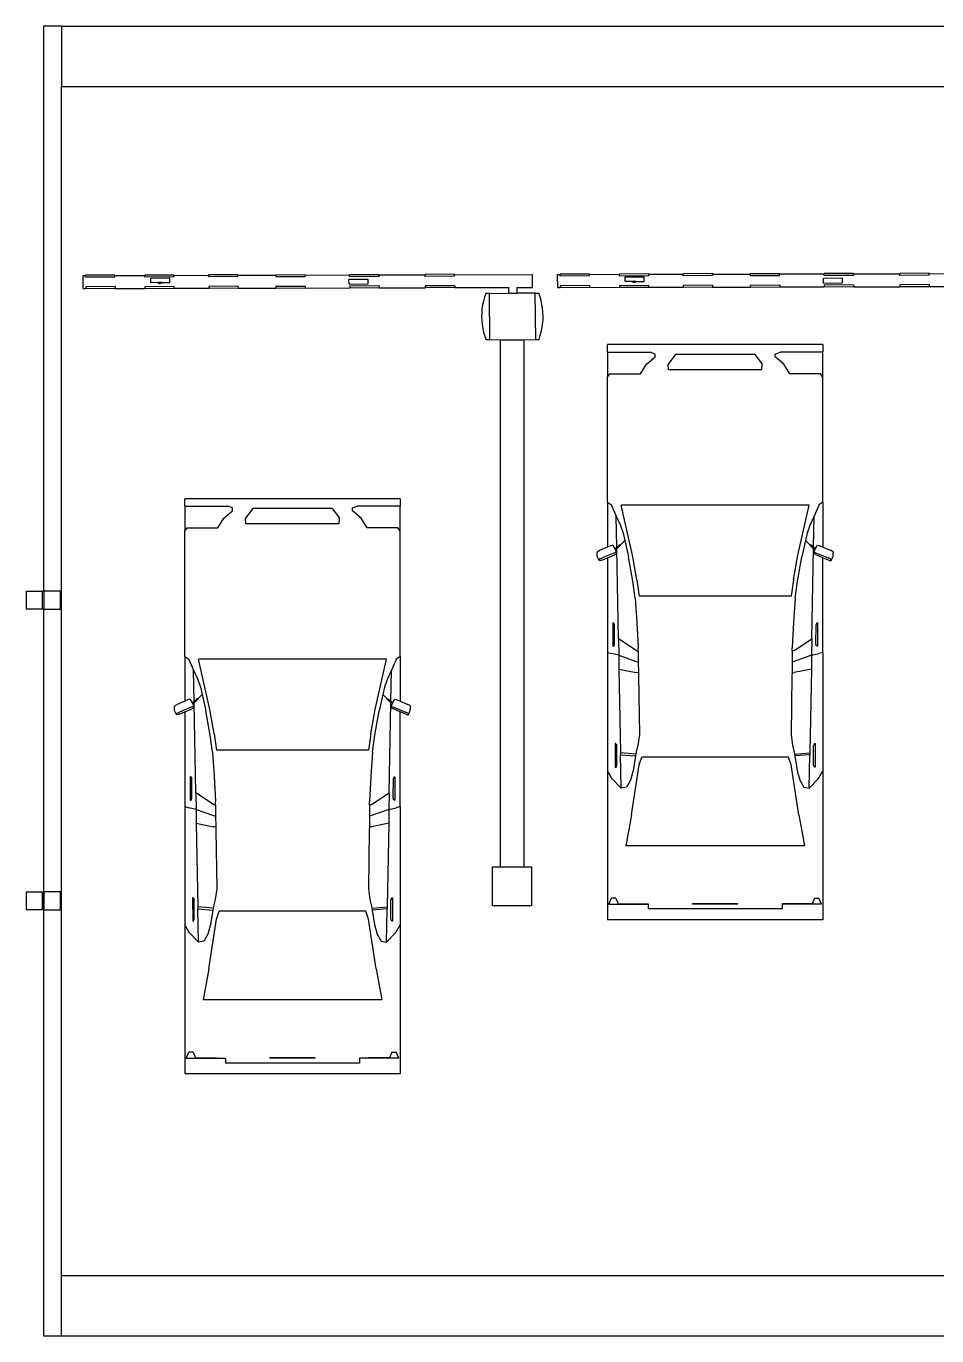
# Model space of a CAD drawing. Header units: millimetres. Extents: x 44692 to 659456, y -26273 to 96111.
# Drawn here: x 211537.07 to 211544.65, y 96099.66 to 96110.56 of the extents above; entities that cross this region are included whole.
import ezdxf

# ---------------------------------------------------------------- set-up
doc = ezdxf.new("R2010")
doc.units = ezdxf.units.MM
doc.header["$LTSCALE"] = 100
doc.layers.add('Edges', color=7, linetype='Continuous')

# ---------------------------------------------------------------- blocks, each defined once
blk = doc.blocks.new('secutiry checkpoint guard house pl')
at = {"layer": 'Edges'}
for p, q in [((14.702, 30.354), (14.552, 30.354)), ((14.552, 30.354), (14.552, 25.653)), ((14.702, 30.354), (29.498, 30.354)), ((14.702, 30.354), (14.702, 29.854)), ((14.702, 29.854), (29.498, 29.854)), ((14.702, 19.958), (14.702, 29.854)), ((14.881, 28.28), (14.902, 28.28)), ((14.882, 28.172), (14.881, 28.28)), ((15.146, 28.284), (14.902, 28.282)), ((14.902, 28.282), (14.902, 28.28)), ((14.902, 28.265), (14.902, 28.28)), ((15.146, 28.267), (14.902, 28.265)), ((15.146, 28.28), (15.146, 28.284)), ((15.146, 28.28), (15.395, 28.281)), ((15.146, 28.267), (15.146, 28.28)), ((15.639, 28.284), (15.395, 28.282)), ((15.395, 28.282), (15.395, 28.281)), ((15.395, 28.281), (15.395, 28.266)), ((15.64, 28.268), (15.395, 28.266)), ((15.444, 28.259), (15.602, 28.26)), ((15.444, 28.22), (15.444, 28.259)), ((15.533, 28.221), (15.603, 28.222)), ((15.603, 28.222), (15.602, 28.26)), ((15.64, 28.281), (15.639, 28.284)), ((15.64, 28.281), (15.925, 28.282)), ((15.64, 28.268), (15.64, 28.281)), ((16.17, 28.287), (15.925, 28.285)), ((15.925, 28.285), (15.925, 28.282)), ((15.925, 28.268), (15.925, 28.282)), ((16.17, 28.271), (15.925, 28.268)), ((16.17, 28.287), (16.17, 28.283)), ((16.17, 28.283), (16.484, 28.283)), ((16.17, 28.271), (16.17, 28.283)), ((16.729, 28.286), (16.484, 28.284)), ((16.484, 28.284), (16.484, 28.283)), ((16.484, 28.283), (16.485, 28.268)), ((16.729, 28.27), (16.485, 28.268)), ((16.729, 28.284), (16.729, 28.286)), ((16.729, 28.284), (17.099, 28.285)), ((16.729, 28.27), (16.729, 28.284)), ((17.252, 28.248), (17.093, 28.247)), ((17.094, 28.208), (17.093, 28.247)), ((17.343, 28.289), (17.099, 28.287)), ((17.099, 28.287), (17.099, 28.285)), ((17.099, 28.271), (17.099, 28.285)), ((17.344, 28.273), (17.099, 28.271)), ((17.252, 28.21), (17.252, 28.248)), ((17.344, 28.285), (17.343, 28.289)), ((17.344, 28.285), (17.728, 28.286)), ((17.344, 28.273), (17.344, 28.285)), ((17.972, 28.291), (17.728, 28.289)), ((17.728, 28.289), (17.728, 28.286)), ((17.728, 28.272), (17.728, 28.286)), ((17.972, 28.275), (17.728, 28.272)), ((17.972, 28.291), (17.972, 28.287)), ((17.972, 28.287), (18.62, 28.288)), ((17.972, 28.275), (17.972, 28.287)), ((18.62, 28.18), (18.62, 28.288)), ((18.829, 28.289), (18.85, 28.289)), ((18.83, 28.181), (18.829, 28.289)), ((19.094, 28.292), (18.85, 28.29)), ((18.85, 28.29), (18.85, 28.289)), ((18.85, 28.274), (18.85, 28.289)), ((19.094, 28.276), (18.85, 28.274)), ((19.094, 28.289), (19.094, 28.292)), ((19.094, 28.289), (19.343, 28.29)), ((19.094, 28.276), (19.094, 28.289)), ((19.588, 28.293), (19.343, 28.291)), ((19.343, 28.291), (19.343, 28.29)), ((19.343, 28.29), (19.343, 28.275)), ((19.588, 28.277), (19.343, 28.275)), ((19.392, 28.268), (19.55, 28.269)), ((19.392, 28.229), (19.392, 28.268)), ((19.453, 28.23), (19.392, 28.229)), ((19.454, 28.228), (19.453, 28.23)), ((19.481, 28.23), (19.453, 28.23)), ((19.457, 28.225), (19.454, 28.228)), ((19.46, 28.222), (19.457, 28.225)), ((19.464, 28.221), (19.46, 28.222)), ((19.468, 28.221), (19.464, 28.221)), ((19.473, 28.222), (19.468, 28.221)), ((19.476, 28.224), (19.473, 28.222)), ((19.479, 28.227), (19.476, 28.224)), ((19.481, 28.23), (19.479, 28.227)), ((19.481, 28.23), (19.551, 28.23)), ((19.551, 28.23), (19.55, 28.269)), ((19.588, 28.29), (19.588, 28.293)), ((19.588, 28.29), (19.873, 28.291)), ((19.588, 28.277), (19.588, 28.29)), ((20.118, 28.296), (19.873, 28.294)), ((19.873, 28.294), (19.873, 28.291)), ((19.874, 28.277), (19.873, 28.291)), ((20.118, 28.279), (19.874, 28.277)), ((20.118, 28.296), (20.118, 28.291)), ((20.118, 28.291), (20.433, 28.292)), ((20.118, 28.279), (20.118, 28.291)), ((20.677, 28.295), (20.433, 28.293)), ((20.433, 28.293), (20.433, 28.292)), ((20.433, 28.292), (20.433, 28.276)), ((20.677, 28.278), (20.433, 28.276)), ((20.677, 28.293), (20.677, 28.295)), ((20.677, 28.293), (21.047, 28.294)), ((20.677, 28.278), (20.677, 28.293)), ((21.2, 28.257), (21.041, 28.255)), ((21.042, 28.217), (21.041, 28.255)), ((21.292, 28.298), (21.047, 28.296)), ((21.047, 28.296), (21.047, 28.294)), ((21.047, 28.279), (21.047, 28.294)), ((21.292, 28.281), (21.047, 28.279)), ((21.2, 28.218), (21.2, 28.257)), ((21.292, 28.294), (21.292, 28.298)), ((21.292, 28.294), (21.676, 28.295)), ((21.292, 28.281), (21.292, 28.294)), ((21.92, 28.3), (21.676, 28.298)), ((21.676, 28.298), (21.676, 28.295)), ((21.676, 28.281), (21.676, 28.295)), ((21.92, 28.283), (21.676, 28.281)), ((21.92, 28.3), (21.92, 28.295)), ((21.92, 28.295), (22.165, 28.296)), ((21.92, 28.283), (21.92, 28.295)), ((14.882, 28.172), (14.903, 28.172)), ((15.147, 28.188), (14.903, 28.186)), ((14.903, 28.186), (14.903, 28.172)), ((14.903, 28.169), (14.903, 28.172)), ((15.147, 28.171), (14.903, 28.169)), ((15.147, 28.188), (15.147, 28.173)), ((15.147, 28.171), (15.147, 28.173)), ((15.147, 28.173), (15.396, 28.173)), ((15.64, 28.188), (15.396, 28.186)), ((15.396, 28.186), (15.396, 28.173)), ((15.396, 28.17), (15.396, 28.173)), ((15.64, 28.172), (15.396, 28.17)), ((15.504, 28.221), (15.444, 28.22)), ((15.506, 28.219), (15.504, 28.221)), ((15.533, 28.221), (15.504, 28.221)), ((15.508, 28.216), (15.506, 28.219)), ((15.512, 28.214), (15.508, 28.216)), ((15.516, 28.212), (15.512, 28.214)), ((15.52, 28.212), (15.516, 28.212)), ((15.524, 28.213), (15.52, 28.212)), ((15.528, 28.215), (15.524, 28.213)), ((15.531, 28.218), (15.528, 28.215)), ((15.533, 28.221), (15.531, 28.218)), ((15.64, 28.174), (15.64, 28.188)), ((15.64, 28.174), (15.926, 28.174)), ((15.64, 28.172), (15.64, 28.174)), ((16.17, 28.191), (15.926, 28.189)), ((15.926, 28.189), (15.926, 28.174)), ((16.171, 28.175), (15.926, 28.173)), ((15.926, 28.174), (15.926, 28.173)), ((16.17, 28.191), (16.171, 28.175)), ((16.171, 28.175), (16.485, 28.176)), ((16.171, 28.175), (16.171, 28.175)), ((16.73, 28.19), (16.485, 28.188)), ((16.485, 28.188), (16.485, 28.176)), ((16.485, 28.172), (16.485, 28.176)), ((16.73, 28.174), (16.485, 28.172)), ((16.73, 28.19), (16.73, 28.176)), ((16.73, 28.176), (17.1, 28.177)), ((16.73, 28.174), (16.73, 28.176)), ((17.094, 28.208), (17.252, 28.21)), ((17.344, 28.193), (17.1, 28.191)), ((17.1, 28.191), (17.1, 28.177)), ((17.344, 28.177), (17.1, 28.175)), ((17.1, 28.175), (17.1, 28.177)), ((17.344, 28.193), (17.344, 28.178)), ((17.344, 28.178), (17.728, 28.178)), ((17.344, 28.177), (17.344, 28.178)), ((17.973, 28.195), (17.728, 28.193)), ((17.728, 28.193), (17.728, 28.178)), ((17.728, 28.178), (17.729, 28.177)), ((17.973, 28.179), (17.729, 28.177)), ((17.973, 28.195), (17.973, 28.179)), ((17.973, 28.179), (18.425, 28.18)), ((17.973, 28.179), (17.973, 28.179)), ((18.231, 28.13), (18.22, 28.099)), ((18.259, 28.13), (18.231, 28.13)), ((18.259, 28.13), (18.425, 28.132)), ((18.259, 28.13), (18.262, 27.745)), ((18.425, 28.132), (18.425, 28.18)), ((18.425, 28.18), (18.425, 28.18)), ((18.425, 28.18), (18.426, 28.18)), ((18.425, 28.132), (18.492, 28.132)), ((18.491, 28.18), (18.492, 28.18)), ((18.492, 28.18), (18.62, 28.18)), ((18.492, 28.132), (18.492, 28.18)), ((18.492, 28.18), (18.492, 28.18)), ((18.644, 28.134), (18.492, 28.132)), ((18.647, 27.749), (18.644, 28.134)), ((18.644, 28.134), (18.672, 28.134)), ((18.683, 28.103), (18.672, 28.134)), ((18.83, 28.181), (18.851, 28.181)), ((19.095, 28.197), (18.851, 28.194)), ((18.851, 28.194), (18.851, 28.181)), ((18.851, 28.178), (18.851, 28.181)), ((19.095, 28.18), (18.851, 28.178)), ((19.095, 28.197), (19.095, 28.181)), ((19.095, 28.181), (19.344, 28.182)), ((19.095, 28.18), (19.095, 28.181)), ((19.588, 28.197), (19.344, 28.195)), ((19.344, 28.195), (19.344, 28.182)), ((19.344, 28.179), (19.344, 28.182)), ((19.589, 28.181), (19.344, 28.179)), ((19.589, 28.182), (19.588, 28.197)), ((19.589, 28.182), (19.874, 28.183)), ((19.589, 28.181), (19.589, 28.182)), ((20.119, 28.2), (19.874, 28.198)), ((19.874, 28.198), (19.874, 28.183)), ((20.119, 28.183), (19.874, 28.181)), ((19.874, 28.183), (19.874, 28.181)), ((20.119, 28.2), (20.119, 28.184)), ((20.119, 28.183), (20.119, 28.184)), ((20.119, 28.184), (20.434, 28.184)), ((20.678, 28.199), (20.433, 28.197)), ((20.433, 28.197), (20.434, 28.184)), ((20.434, 28.181), (20.434, 28.184)), ((20.678, 28.183), (20.434, 28.181)), ((20.678, 28.199), (20.678, 28.185)), ((20.678, 28.185), (21.048, 28.186)), ((20.678, 28.183), (20.678, 28.185)), ((21.042, 28.217), (21.2, 28.218)), ((21.292, 28.202), (21.048, 28.2)), ((21.048, 28.2), (21.048, 28.186)), ((21.293, 28.186), (21.048, 28.183)), ((21.048, 28.183), (21.048, 28.186)), ((21.292, 28.202), (21.293, 28.186)), ((21.293, 28.186), (21.677, 28.187)), ((21.293, 28.186), (21.293, 28.186)), ((21.921, 28.204), (21.677, 28.202)), ((21.677, 28.202), (21.677, 28.187)), ((21.921, 28.187), (21.677, 28.185)), ((21.677, 28.187), (21.677, 28.185)), ((21.921, 28.204), (21.921, 28.188)), ((21.921, 28.187), (21.921, 28.188)), ((21.921, 28.188), (22.129, 28.188)), ((18.205, 28.035), (18.2, 28.003)), ((18.212, 28.067), (18.205, 28.035)), ((18.22, 28.099), (18.212, 28.067)), ((18.692, 28.071), (18.683, 28.103)), ((18.699, 28.039), (18.692, 28.071)), ((18.704, 28.007), (18.699, 28.039)), ((18.707, 27.974), (18.704, 28.007)), ((18.198, 27.97), (18.197, 27.937)), ((18.197, 27.937), (18.198, 27.905)), ((18.2, 28.003), (18.198, 27.97)), ((18.198, 27.905), (18.202, 27.872)), ((18.705, 27.876), (18.708, 27.909)), ((18.709, 27.942), (18.707, 27.974)), ((18.708, 27.909), (18.709, 27.942)), ((18.202, 27.872), (18.207, 27.84)), ((18.207, 27.84), (18.214, 27.808)), ((18.214, 27.808), (18.223, 27.776)), ((18.685, 27.78), (18.694, 27.812)), ((18.694, 27.812), (18.701, 27.844)), ((18.701, 27.844), (18.705, 27.876)), ((18.223, 27.776), (18.234, 27.745)), ((18.262, 27.745), (18.234, 27.745)), ((18.262, 27.745), (18.647, 27.749)), ((18.351, 27.745), (18.551, 27.745)), ((18.351, 27.745), (18.351, 23.361)), ((18.551, 23.361), (18.551, 27.745)), ((18.647, 27.749), (18.675, 27.749)), ((18.675, 27.749), (18.685, 27.78)), ((21.036, 27.705), (19.245, 27.705)), ((19.245, 27.642), (19.245, 27.705)), ((21.036, 27.705), (21.036, 27.642)), ((19.245, 27.642), (19.601, 27.642)), ((19.245, 27.642), (19.245, 27.434)), ((19.57, 27.543), (19.64, 27.604)), ((19.64, 27.627), (19.601, 27.642)), ((19.64, 27.604), (19.64, 27.627)), ((19.811, 27.622), (19.75, 27.543)), ((20.47, 27.622), (19.811, 27.622)), ((20.47, 27.622), (20.532, 27.543)), ((20.641, 27.627), (20.68, 27.642)), ((20.641, 27.604), (20.641, 27.627)), ((20.711, 27.543), (20.641, 27.604)), ((21.036, 27.642), (20.68, 27.642)), ((21.036, 27.434), (21.036, 27.642)), ((19.245, 27.434), (19.265, 27.463)), ((19.265, 27.463), (19.519, 27.463)), ((19.519, 27.463), (19.57, 27.543)), ((19.752, 27.495), (19.75, 27.543)), ((20.53, 27.495), (19.752, 27.495)), ((20.53, 27.495), (20.532, 27.543)), ((20.762, 27.463), (20.711, 27.543)), ((21.016, 27.463), (20.762, 27.463)), ((21.036, 27.434), (21.016, 27.463)), ((19.245, 26.393), (19.245, 27.434)), ((21.036, 26.393), (21.036, 27.434)), ((17.519, 26.423), (15.728, 26.423)), ((15.728, 26.36), (15.728, 26.423)), ((17.519, 26.423), (17.519, 26.36)), ((19.245, 26.393), (19.277, 26.371)), ((19.245, 26.393), (19.245, 26.02)), ((19.277, 26.371), (19.279, 26.366)), ((19.453, 25.952), (19.359, 26.37)), ((20.922, 26.37), (19.359, 26.37)), ((20.828, 25.952), (20.922, 26.37)), ((21.004, 26.371), (21.003, 26.366)), ((21.036, 26.393), (21.004, 26.371)), ((21.036, 26.393), (21.036, 26.02)), ((15.728, 26.36), (16.085, 26.36)), ((15.728, 26.36), (15.728, 26.152)), ((16.002, 26.181), (16.053, 26.262)), ((16.053, 26.262), (16.123, 26.322)), ((16.123, 26.346), (16.085, 26.36)), ((16.123, 26.322), (16.123, 26.346)), ((16.294, 26.341), (16.233, 26.262)), ((16.235, 26.213), (16.233, 26.262)), ((16.953, 26.341), (16.294, 26.341)), ((16.953, 26.341), (17.015, 26.262)), ((17.013, 26.213), (17.015, 26.262)), ((17.124, 26.346), (17.163, 26.36)), ((17.124, 26.322), (17.124, 26.346)), ((17.194, 26.262), (17.124, 26.322)), ((17.519, 26.36), (17.163, 26.36)), ((17.245, 26.181), (17.194, 26.262)), ((17.519, 26.152), (17.519, 26.36)), ((19.279, 26.366), (19.318, 26.279)), ((19.318, 26.279), (19.352, 26.201)), ((19.323, 26.019), (19.318, 26.279)), ((20.963, 26.279), (20.929, 26.201)), ((20.959, 26.019), (20.963, 26.279)), ((21.003, 26.366), (20.963, 26.279)), ((15.728, 26.152), (15.748, 26.181)), ((15.728, 25.111), (15.728, 26.152)), ((15.748, 26.181), (16.002, 26.181)), ((17.013, 26.213), (16.235, 26.213)), ((17.499, 26.181), (17.245, 26.181)), ((17.519, 26.152), (17.499, 26.181)), ((17.519, 25.111), (17.519, 26.152)), ((19.352, 26.201), (19.376, 26.135)), ((20.929, 26.201), (20.906, 26.135)), ((19.389, 26.074), (19.323, 26.007)), ((19.376, 26.135), (19.389, 26.074)), ((19.389, 26.074), (19.42, 25.939)), ((20.892, 26.074), (20.862, 25.939)), ((20.906, 26.135), (20.892, 26.074)), ((20.892, 26.074), (20.958, 26.007)), ((19.159, 25.98), (19.166, 25.986)), ((19.159, 25.98), (19.159, 25.974)), ((19.16, 25.941), (19.159, 25.974)), ((19.174, 25.909), (19.16, 25.941)), ((19.166, 25.986), (19.182, 25.994)), ((19.245, 26.02), (19.182, 25.994)), ((19.297, 25.971), (19.199, 25.93)), ((19.271, 26.031), (19.245, 26.02)), ((19.245, 25.932), (19.296, 25.953)), ((19.286, 26.036), (19.271, 26.031)), ((19.292, 26.035), (19.286, 26.036)), ((19.306, 26.009), (19.292, 26.035)), ((19.296, 25.953), (19.313, 25.963)), ((19.314, 25.977), (19.297, 25.971)), ((19.307, 26.007), (19.306, 26.009)), ((19.307, 26.007), (19.323, 26.019)), ((19.308, 26.004), (19.307, 26.007)), ((19.308, 26.004), (19.323, 26.017)), ((19.321, 25.976), (19.308, 26.004)), ((19.313, 25.963), (19.32, 25.969)), ((19.321, 25.976), (19.314, 25.977)), ((19.32, 25.969), (19.321, 25.976)), ((19.323, 26.017), (19.349, 26.041)), ((19.323, 26.019), (19.335, 26.03)), ((19.323, 26.007), (19.323, 26.017)), ((19.336, 25.258), (19.323, 26.007)), ((19.335, 26.03), (19.347, 26.04)), ((19.343, 26.037), (19.335, 26.03)), ((19.347, 26.04), (19.343, 26.037)), ((19.347, 26.04), (19.349, 26.041)), ((19.349, 26.041), (19.349, 26.041)), ((19.456, 25.738), (19.42, 25.939)), ((19.49, 25.748), (19.453, 25.952)), ((20.791, 25.748), (20.828, 25.952)), ((20.825, 25.738), (20.862, 25.939)), ((20.934, 26.04), (20.932, 26.041)), ((20.959, 26.017), (20.933, 26.041)), ((20.946, 26.03), (20.934, 26.04)), ((20.938, 26.037), (20.946, 26.03)), ((20.945, 25.258), (20.958, 26.007)), ((20.959, 26.019), (20.946, 26.03)), ((20.958, 26.007), (20.959, 26.017)), ((20.974, 26.007), (20.959, 26.019)), ((20.973, 26.004), (20.959, 26.017)), ((20.961, 25.976), (20.973, 26.004)), ((20.961, 25.976), (20.967, 25.977)), ((20.961, 25.969), (20.961, 25.976)), ((20.968, 25.963), (20.961, 25.969)), ((20.967, 25.977), (20.984, 25.971)), ((20.986, 25.953), (20.968, 25.963)), ((20.973, 26.004), (20.974, 26.007)), ((20.974, 26.007), (20.975, 26.009)), ((20.975, 26.009), (20.989, 26.035)), ((20.984, 25.971), (21.082, 25.93)), ((21.036, 25.932), (20.986, 25.953)), ((20.989, 26.035), (20.995, 26.036)), ((20.995, 26.036), (21.011, 26.031)), ((21.011, 26.031), (21.036, 26.02)), ((21.036, 26.02), (21.1, 25.994)), ((21.115, 25.986), (21.1, 25.994)), ((21.107, 25.909), (21.121, 25.941)), ((21.122, 25.98), (21.115, 25.986)), ((21.121, 25.941), (21.122, 25.974)), ((21.122, 25.98), (21.122, 25.974)), ((19.175, 25.915), (19.174, 25.909)), ((19.181, 25.907), (19.174, 25.909)), ((19.175, 25.915), (19.182, 25.922)), ((19.198, 25.912), (19.181, 25.907)), ((19.182, 25.922), (19.199, 25.93)), ((19.198, 25.912), (19.245, 25.932)), ((19.245, 25.932), (19.245, 25.144)), ((21.083, 25.912), (21.036, 25.932)), ((21.036, 25.144), (21.036, 25.932)), ((21.099, 25.922), (21.082, 25.93)), ((21.083, 25.912), (21.101, 25.907)), ((21.106, 25.915), (21.099, 25.922)), ((21.101, 25.907), (21.107, 25.909)), ((21.106, 25.915), (21.107, 25.909)), ((19.475, 25.596), (19.456, 25.738)), ((19.49, 25.748), (19.508, 25.613)), ((20.791, 25.748), (20.773, 25.613)), ((20.806, 25.596), (20.825, 25.738)), ((14.407, 25.653), (14.542, 25.653)), ((14.407, 25.653), (14.407, 25.503)), ((14.542, 25.503), (14.542, 25.653)), ((14.542, 25.653), (14.552, 25.653)), ((14.552, 25.653), (14.558, 25.653)), ((14.693, 25.653), (14.558, 25.653)), ((14.558, 25.503), (14.558, 25.653)), ((14.693, 25.503), (14.693, 25.653)), ((20.773, 25.613), (19.508, 25.613)), ((14.542, 25.503), (14.407, 25.503)), ((14.552, 25.503), (14.542, 25.503)), ((14.552, 25.503), (14.552, 23.153)), ((14.558, 25.503), (14.552, 25.503)), ((14.558, 25.503), (14.693, 25.503)), ((19.475, 25.596), (19.483, 25.471)), ((20.806, 25.596), (20.799, 25.471)), ((19.289, 25.391), (19.29, 25.196)), ((19.295, 25.391), (19.289, 25.391)), ((19.295, 25.391), (19.302, 25.375)), ((19.483, 25.471), (19.486, 25.444)), ((19.486, 25.444), (19.498, 25.241)), ((20.795, 25.444), (20.783, 25.241)), ((20.799, 25.471), (20.795, 25.444)), ((20.986, 25.391), (20.98, 25.375)), ((20.986, 25.391), (20.992, 25.391)), ((20.992, 25.391), (20.991, 25.196)), ((19.302, 25.213), (19.302, 25.375)), ((20.979, 25.213), (20.98, 25.375)), ((19.29, 25.196), (19.296, 25.196)), ((19.296, 25.196), (19.302, 25.213)), ((19.336, 25.258), (19.338, 25.12)), ((19.483, 25.16), (19.336, 25.258)), ((19.498, 25.241), (19.499, 25.182)), ((19.5, 25.155), (19.499, 25.182)), ((20.783, 25.241), (20.782, 25.182)), ((20.782, 25.155), (20.782, 25.182)), ((20.799, 25.16), (20.945, 25.258)), ((20.945, 25.258), (20.943, 25.12)), ((20.985, 25.196), (20.979, 25.213)), ((20.991, 25.196), (20.985, 25.196)), ((15.728, 25.111), (15.76, 25.089)), ((15.728, 25.111), (15.728, 24.738)), ((15.76, 25.089), (15.762, 25.084)), ((15.762, 25.084), (15.801, 24.997)), ((15.936, 24.67), (15.842, 25.088)), ((17.405, 25.088), (15.842, 25.088)), ((17.311, 24.67), (17.405, 25.088)), ((17.486, 25.084), (17.446, 24.997)), ((17.487, 25.089), (17.486, 25.084)), ((17.519, 25.111), (17.487, 25.089)), ((17.519, 25.111), (17.519, 24.738)), ((19.245, 25.144), (19.279, 25.134)), ((19.245, 25.144), (19.245, 24.16)), ((19.338, 25.12), (19.279, 25.134)), ((19.338, 25.12), (19.34, 25.006)), ((19.338, 25.12), (19.483, 25.068)), ((19.483, 25.16), (19.5, 25.155)), ((19.483, 25.068), (19.501, 25.064)), ((19.5, 25.155), (19.501, 25.064)), ((19.501, 25.064), (19.502, 24.974)), ((20.781, 25.064), (20.78, 24.974)), ((20.782, 25.155), (20.781, 25.064)), ((20.799, 25.068), (20.781, 25.064)), ((20.799, 25.16), (20.782, 25.155)), ((20.943, 25.12), (20.799, 25.068)), ((20.943, 25.12), (20.941, 25.006)), ((20.943, 25.12), (21.003, 25.134)), ((21.036, 25.144), (21.003, 25.134)), ((21.036, 25.144), (21.036, 24.16)), ((15.801, 24.997), (15.835, 24.92)), ((15.806, 24.738), (15.801, 24.997)), ((17.446, 24.997), (17.412, 24.92)), ((17.442, 24.738), (17.446, 24.997)), ((19.34, 25.006), (19.483, 24.976)), ((19.34, 25.006), (19.353, 24.308)), ((19.502, 24.974), (19.483, 24.976)), ((19.502, 24.974), (19.502, 24.948)), ((20.78, 24.974), (20.779, 24.948)), ((20.78, 24.974), (20.799, 24.976)), ((20.941, 25.006), (20.799, 24.976)), ((20.941, 25.006), (20.929, 24.308)), ((15.835, 24.92), (15.859, 24.854)), ((15.859, 24.854), (15.872, 24.793)), ((17.389, 24.854), (17.375, 24.793)), ((17.412, 24.92), (17.389, 24.854)), ((19.502, 24.948), (19.51, 24.46)), ((20.779, 24.948), (20.772, 24.46)), ((15.728, 24.738), (15.665, 24.712)), ((15.754, 24.749), (15.728, 24.738)), ((15.769, 24.754), (15.754, 24.749)), ((15.775, 24.753), (15.769, 24.754)), ((15.789, 24.727), (15.775, 24.753)), ((15.79, 24.725), (15.806, 24.738)), ((15.791, 24.723), (15.806, 24.736)), ((15.872, 24.793), (15.806, 24.726)), ((15.806, 24.736), (15.832, 24.759)), ((15.806, 24.738), (15.818, 24.748)), ((15.806, 24.726), (15.806, 24.736)), ((15.818, 24.748), (15.83, 24.758)), ((15.826, 24.755), (15.818, 24.748)), ((15.83, 24.758), (15.826, 24.755)), ((15.83, 24.758), (15.832, 24.76)), ((15.832, 24.76), (15.832, 24.759)), ((15.872, 24.793), (15.903, 24.657)), ((17.375, 24.793), (17.345, 24.657)), ((17.375, 24.793), (17.442, 24.726)), ((17.417, 24.758), (17.415, 24.76)), ((17.442, 24.736), (17.416, 24.759)), ((17.429, 24.748), (17.417, 24.758)), ((17.421, 24.755), (17.429, 24.748)), ((17.442, 24.738), (17.429, 24.748)), ((17.457, 24.725), (17.442, 24.738)), ((17.442, 24.726), (17.442, 24.736)), ((17.456, 24.723), (17.442, 24.736)), ((17.458, 24.727), (17.472, 24.753)), ((17.472, 24.753), (17.478, 24.754)), ((17.478, 24.754), (17.494, 24.749)), ((17.494, 24.749), (17.519, 24.738)), ((17.519, 24.738), (17.583, 24.712)), ((15.642, 24.698), (15.649, 24.704)), ((15.642, 24.698), (15.642, 24.692)), ((15.643, 24.66), (15.642, 24.692)), ((15.657, 24.627), (15.643, 24.66)), ((15.649, 24.704), (15.665, 24.712)), ((15.658, 24.633), (15.657, 24.627)), ((15.664, 24.626), (15.657, 24.627)), ((15.658, 24.633), (15.665, 24.64)), ((15.681, 24.63), (15.664, 24.626)), ((15.665, 24.64), (15.683, 24.648)), ((15.681, 24.63), (15.728, 24.65)), ((15.78, 24.689), (15.683, 24.648)), ((15.728, 24.65), (15.779, 24.671)), ((15.728, 24.65), (15.728, 23.863)), ((15.779, 24.671), (15.796, 24.681)), ((15.797, 24.695), (15.78, 24.689)), ((15.79, 24.725), (15.789, 24.727)), ((15.791, 24.723), (15.79, 24.725)), ((15.804, 24.694), (15.791, 24.723)), ((15.796, 24.681), (15.803, 24.688)), ((15.804, 24.694), (15.797, 24.695)), ((15.803, 24.688), (15.804, 24.694)), ((15.819, 23.976), (15.806, 24.726)), ((15.939, 24.456), (15.903, 24.657)), ((15.973, 24.466), (15.936, 24.67)), ((17.274, 24.466), (17.311, 24.67)), ((17.309, 24.456), (17.345, 24.657)), ((17.428, 23.976), (17.442, 24.726)), ((17.444, 24.694), (17.456, 24.723)), ((17.444, 24.694), (17.45, 24.695)), ((17.444, 24.688), (17.444, 24.694)), ((17.451, 24.681), (17.444, 24.688)), ((17.45, 24.695), (17.467, 24.689)), ((17.469, 24.671), (17.451, 24.681)), ((17.456, 24.723), (17.457, 24.725)), ((17.457, 24.725), (17.458, 24.727)), ((17.467, 24.689), (17.565, 24.648)), ((17.519, 24.65), (17.469, 24.671)), ((17.567, 24.63), (17.519, 24.65)), ((17.519, 23.863), (17.519, 24.65)), ((17.582, 24.64), (17.565, 24.648)), ((17.567, 24.63), (17.584, 24.626)), ((17.59, 24.633), (17.582, 24.64)), ((17.598, 24.704), (17.583, 24.712)), ((17.584, 24.626), (17.59, 24.627)), ((17.59, 24.627), (17.604, 24.66)), ((17.59, 24.633), (17.59, 24.627)), ((17.605, 24.698), (17.598, 24.704)), ((17.604, 24.66), (17.605, 24.692)), ((17.605, 24.698), (17.605, 24.692)), ((15.958, 24.314), (15.939, 24.456)), ((15.973, 24.466), (15.991, 24.331)), ((17.274, 24.466), (17.256, 24.331)), ((17.29, 24.314), (17.309, 24.456)), ((19.51, 24.46), (19.498, 24.37)), ((20.772, 24.46), (20.784, 24.37)), ((15.958, 24.314), (15.966, 24.189)), ((17.256, 24.331), (15.991, 24.331)), ((17.29, 24.314), (17.282, 24.189)), ((19.315, 24.385), (19.308, 24.385)), ((19.308, 24.385), (19.309, 24.19)), ((19.315, 24.385), (19.321, 24.369)), ((19.322, 24.206), (19.321, 24.369)), ((19.48, 24.298), (19.353, 24.308)), ((19.353, 24.308), (19.353, 24.292)), ((19.483, 24.316), (19.48, 24.298)), ((19.498, 24.37), (19.483, 24.316)), ((20.784, 24.37), (20.799, 24.316)), ((20.799, 24.316), (20.801, 24.298)), ((20.801, 24.298), (20.929, 24.308)), ((20.929, 24.308), (20.929, 24.292)), ((20.959, 24.206), (20.96, 24.369)), ((20.967, 24.385), (20.96, 24.369)), ((20.967, 24.385), (20.973, 24.385)), ((20.973, 24.385), (20.972, 24.19)), ((19.309, 24.19), (19.316, 24.19)), ((19.316, 24.19), (19.322, 24.206)), ((19.353, 24.292), (19.478, 24.283)), ((19.358, 24.016), (19.353, 24.292)), ((19.443, 23.793), (19.508, 24.208)), ((19.478, 24.283), (19.459, 24.162)), ((19.48, 24.298), (19.478, 24.283)), ((19.508, 24.208), (19.531, 24.273)), ((20.75, 24.273), (19.531, 24.273)), ((20.773, 24.208), (20.75, 24.273)), ((20.838, 23.793), (20.773, 24.208)), ((20.801, 24.298), (20.803, 24.283)), ((20.929, 24.292), (20.803, 24.283)), ((20.803, 24.283), (20.822, 24.162)), ((20.924, 24.016), (20.929, 24.292)), ((20.966, 24.19), (20.959, 24.206)), ((20.972, 24.19), (20.966, 24.19)), ((15.778, 24.11), (15.772, 24.109)), ((15.772, 24.109), (15.773, 23.914)), ((15.778, 24.11), (15.785, 24.094)), ((15.785, 23.931), (15.785, 24.094)), ((15.966, 24.189), (15.969, 24.162)), ((15.969, 24.162), (15.981, 23.96)), ((17.278, 24.162), (17.266, 23.96)), ((17.282, 24.189), (17.278, 24.162)), ((17.462, 23.931), (17.463, 24.094)), ((17.469, 24.11), (17.463, 24.094)), ((17.469, 24.11), (17.475, 24.109)), ((17.475, 24.109), (17.474, 23.914)), ((19.279, 24.1), (19.245, 24.16)), ((19.245, 24.16), (19.245, 22.92)), ((19.287, 24.089), (19.279, 24.1)), ((19.358, 24.016), (19.287, 24.089)), ((19.436, 24.082), (19.404, 24.024)), ((19.459, 24.162), (19.436, 24.082)), ((20.822, 24.162), (20.845, 24.082)), ((20.845, 24.082), (20.877, 24.024)), ((20.924, 24.016), (20.995, 24.089)), ((20.995, 24.089), (21.003, 24.1)), ((21.003, 24.1), (21.036, 24.16)), ((21.036, 24.16), (21.036, 22.92)), ((15.819, 23.976), (15.821, 23.838)), ((15.966, 23.878), (15.819, 23.976)), ((17.282, 23.878), (17.428, 23.976)), ((17.428, 23.976), (17.426, 23.838)), ((19.404, 24.024), (19.358, 24.016)), ((20.877, 24.024), (20.924, 24.016)), ((15.773, 23.914), (15.779, 23.915)), ((15.779, 23.915), (15.785, 23.931)), ((15.966, 23.878), (15.983, 23.873)), ((15.981, 23.96), (15.982, 23.9)), ((15.983, 23.873), (15.982, 23.9)), ((15.983, 23.873), (15.984, 23.783)), ((17.265, 23.873), (17.264, 23.783)), ((17.266, 23.96), (17.265, 23.9)), ((17.265, 23.873), (17.265, 23.9)), ((17.282, 23.878), (17.265, 23.873)), ((17.468, 23.915), (17.462, 23.931)), ((17.474, 23.914), (17.468, 23.915)), ((15.728, 23.863), (15.762, 23.852)), ((15.728, 23.863), (15.728, 22.878)), ((15.821, 23.838), (15.762, 23.852)), ((15.821, 23.838), (15.823, 23.724)), ((15.821, 23.838), (15.966, 23.786)), ((15.966, 23.786), (15.984, 23.783)), ((15.984, 23.783), (15.985, 23.692)), ((17.264, 23.783), (17.263, 23.692)), ((17.282, 23.786), (17.264, 23.783)), ((17.426, 23.838), (17.282, 23.786)), ((17.426, 23.838), (17.424, 23.724)), ((17.426, 23.838), (17.486, 23.852)), ((17.519, 23.863), (17.486, 23.852)), ((17.519, 23.863), (17.519, 22.878)), ((19.443, 23.793), (19.398, 23.536)), ((20.838, 23.793), (20.883, 23.536)), ((15.823, 23.724), (15.966, 23.694)), ((15.823, 23.724), (15.836, 23.027)), ((15.985, 23.692), (15.966, 23.694)), ((15.985, 23.692), (15.986, 23.666)), ((15.986, 23.666), (15.993, 23.178)), ((17.262, 23.666), (17.255, 23.178)), ((17.263, 23.692), (17.262, 23.666)), ((17.263, 23.692), (17.282, 23.694)), ((17.424, 23.724), (17.282, 23.694)), ((17.424, 23.724), (17.412, 23.027)), ((20.883, 23.536), (19.398, 23.536)), ((18.289, 23.36), (18.351, 23.361)), ((18.289, 23.037), (18.289, 23.36)), ((18.351, 23.361), (18.551, 23.361)), ((18.551, 23.361), (18.613, 23.361)), ((18.613, 23.361), (18.613, 23.037)), ((14.407, 23.153), (14.542, 23.153)), ((14.407, 23.153), (14.407, 23.003)), ((14.542, 23.003), (14.542, 23.153)), ((14.542, 23.153), (14.552, 23.153)), ((14.552, 23.153), (14.558, 23.153)), ((14.552, 23.153), (14.552, 23.003)), ((14.693, 23.153), (14.558, 23.153)), ((14.558, 23.003), (14.558, 23.153)), ((14.693, 23.003), (14.693, 23.153)), ((15.798, 23.103), (15.792, 23.103)), ((15.792, 23.103), (15.793, 22.908)), ((15.798, 23.103), (15.804, 23.087)), ((15.993, 23.178), (15.981, 23.089)), ((17.255, 23.178), (17.267, 23.089)), ((17.45, 23.103), (17.443, 23.087)), ((17.45, 23.103), (17.456, 23.103)), ((17.456, 23.103), (17.455, 22.908)), ((19.315, 23.1), (19.279, 23.099)), ((19.315, 23.1), (19.334, 23.053)), ((20.966, 23.1), (20.948, 23.053)), ((20.966, 23.1), (21.003, 23.099)), ((14.542, 23.003), (14.407, 23.003)), ((14.552, 23.003), (14.542, 23.003)), ((14.552, 23.003), (14.552, 19.458)), ((14.558, 23.003), (14.552, 23.003)), ((14.558, 23.003), (14.693, 23.003)), ((15.805, 22.925), (15.804, 23.087)), ((15.963, 23.016), (15.836, 23.027)), ((15.836, 23.027), (15.836, 23.01)), ((15.836, 23.01), (15.961, 23.001)), ((15.841, 22.734), (15.836, 23.01)), ((15.961, 23.001), (15.942, 22.88)), ((15.963, 23.016), (15.961, 23.001)), ((15.966, 23.034), (15.963, 23.016)), ((15.981, 23.089), (15.966, 23.034)), ((15.991, 22.926), (16.014, 22.992)), ((17.234, 22.992), (16.014, 22.992)), ((17.256, 22.926), (17.234, 22.992)), ((17.267, 23.089), (17.282, 23.034)), ((17.282, 23.034), (17.284, 23.016)), ((17.284, 23.016), (17.412, 23.027)), ((17.284, 23.016), (17.286, 23.001)), ((17.412, 23.01), (17.286, 23.001)), ((17.286, 23.001), (17.305, 22.88)), ((17.407, 22.734), (17.412, 23.01)), ((17.412, 23.027), (17.412, 23.01)), ((17.442, 22.925), (17.443, 23.087)), ((18.613, 23.037), (18.289, 23.037)), ((19.256, 23.05), (19.279, 23.099)), ((19.256, 23.05), (19.583, 23.05)), ((19.334, 23.053), (19.438, 23.053)), ((19.438, 23.053), (19.51, 23.053)), ((19.51, 23.053), (19.583, 23.051)), ((19.583, 23.051), (19.583, 23.05)), ((19.583, 23.05), (19.583, 23.01)), ((20.698, 23.01), (19.583, 23.01)), ((19.953, 23.05), (19.953, 23.053)), ((20.328, 23.053), (19.953, 23.053)), ((20.328, 23.05), (19.953, 23.05)), ((20.328, 23.05), (20.328, 23.053)), ((20.772, 23.053), (20.698, 23.051)), ((20.698, 23.051), (20.698, 23.05)), ((20.698, 23.05), (20.698, 23.01)), ((21.026, 23.05), (20.698, 23.05)), ((20.843, 23.053), (20.772, 23.053)), ((20.948, 23.053), (20.843, 23.053)), ((21.026, 23.05), (21.003, 23.099)), ((15.793, 22.908), (15.799, 22.908)), ((15.799, 22.908), (15.805, 22.925)), ((15.926, 22.512), (15.991, 22.926)), ((17.321, 22.512), (17.256, 22.926)), ((17.449, 22.908), (17.442, 22.925)), ((17.455, 22.908), (17.449, 22.908)), ((21.036, 22.92), (19.245, 22.92)), ((15.762, 22.818), (15.728, 22.878)), ((15.728, 22.878), (15.728, 21.639)), ((15.77, 22.807), (15.762, 22.818)), ((15.841, 22.734), (15.77, 22.807)), ((15.919, 22.801), (15.887, 22.743)), ((15.942, 22.88), (15.919, 22.801)), ((17.305, 22.88), (17.328, 22.801)), ((17.328, 22.801), (17.36, 22.743)), ((17.407, 22.734), (17.478, 22.807)), ((17.478, 22.807), (17.486, 22.818)), ((17.486, 22.818), (17.519, 22.878)), ((17.519, 22.878), (17.519, 21.639)), ((15.887, 22.743), (15.841, 22.734)), ((17.36, 22.743), (17.407, 22.734)), ((15.926, 22.512), (15.881, 22.254)), ((17.321, 22.512), (17.367, 22.254)), ((17.367, 22.254), (15.881, 22.254)), ((15.739, 21.768), (15.762, 21.817)), ((15.798, 21.819), (15.762, 21.817)), ((15.798, 21.819), (15.817, 21.772)), ((17.449, 21.819), (17.431, 21.772)), ((17.449, 21.819), (17.486, 21.817)), ((17.509, 21.768), (17.486, 21.817)), ((15.739, 21.768), (16.066, 21.768)), ((15.817, 21.772), (15.921, 21.772)), ((15.921, 21.772), (15.993, 21.771)), ((15.993, 21.771), (16.066, 21.769)), ((16.066, 21.769), (16.066, 21.768)), ((16.066, 21.768), (16.066, 21.728)), ((17.182, 21.728), (16.066, 21.728)), ((16.436, 21.769), (16.436, 21.771)), ((16.811, 21.771), (16.436, 21.771)), ((16.811, 21.769), (16.436, 21.769)), ((16.811, 21.769), (16.811, 21.771)), ((17.255, 21.771), (17.182, 21.769)), ((17.182, 21.769), (17.182, 21.768)), ((17.182, 21.768), (17.182, 21.728)), ((17.509, 21.768), (17.182, 21.768)), ((17.326, 21.772), (17.255, 21.771)), ((17.431, 21.772), (17.326, 21.772)), ((17.519, 21.639), (15.728, 21.639)), ((29.498, 19.958), (14.702, 19.958)), ((14.702, 19.458), (14.702, 19.958)), ((14.552, 19.458), (14.702, 19.458)), ((14.702, 19.458), (29.498, 19.458))]:
    blk.add_line(p, q, dxfattribs=at)

msp = doc.modelspace()

# ---------------------------------------------------------------- block references
msp.add_blockref('secutiry checkpoint guard house pl', (211522.663, 96080.201))

doc.saveas('drawing.dxf')
